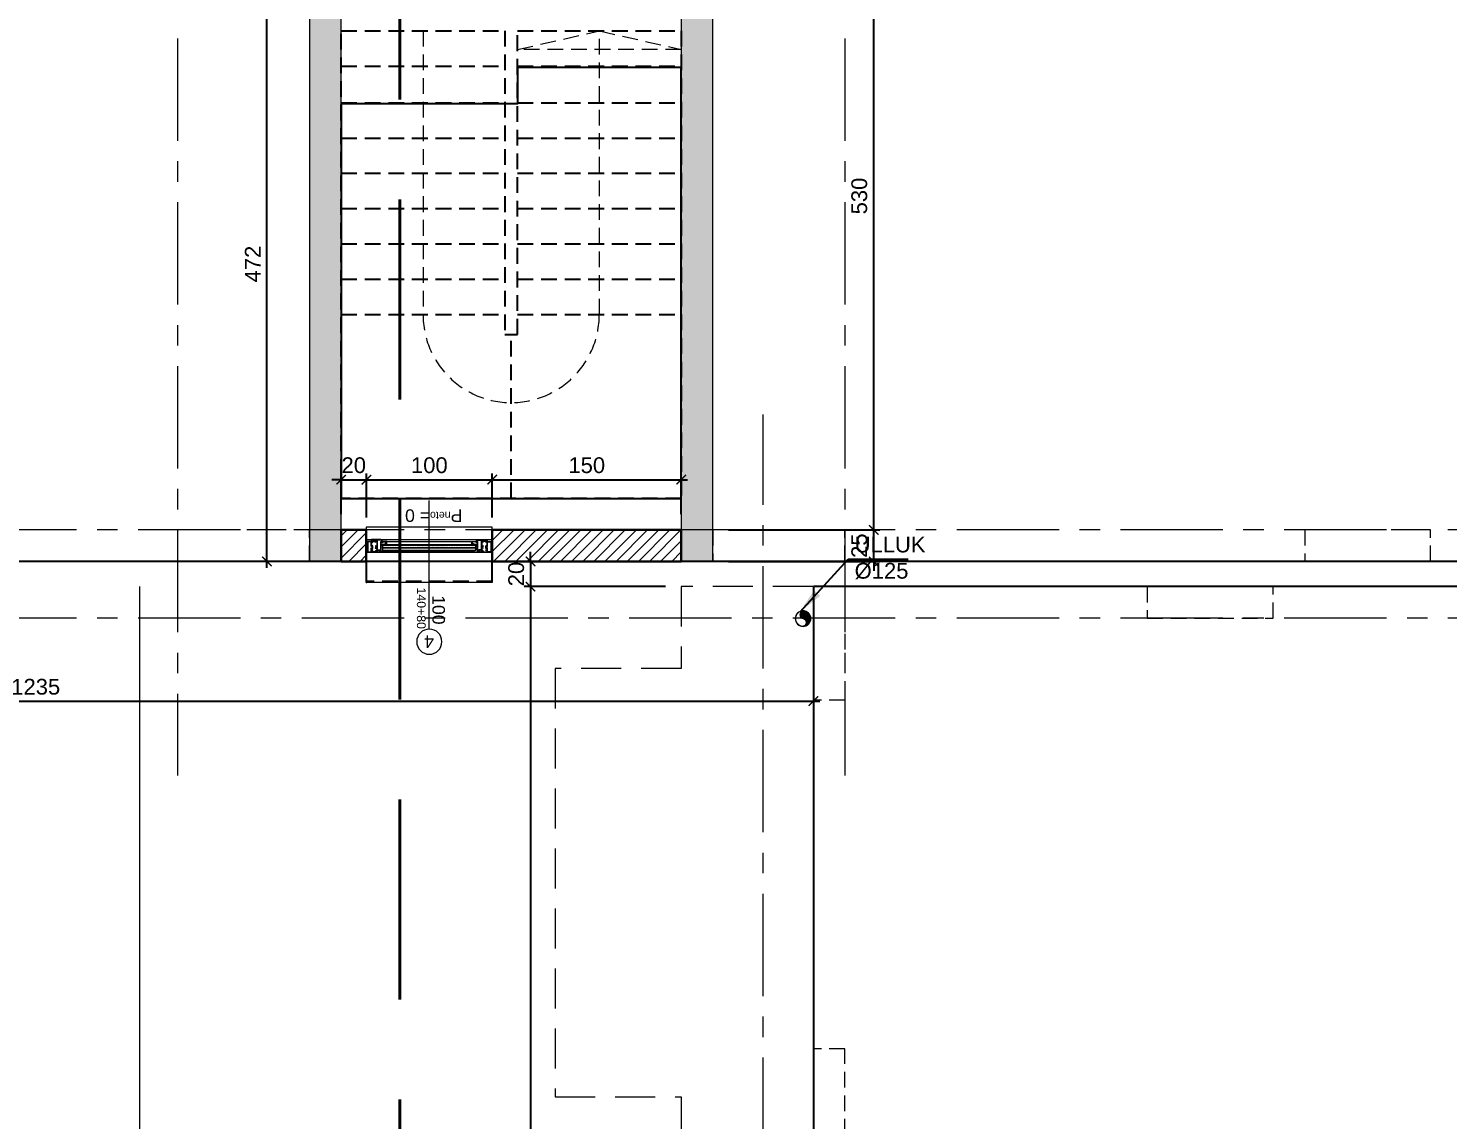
# Model space of a CAD drawing. Header units: centimetres. Extents: x 118247 to 130063, y -55119 to -48278.
# Drawn here: x 119756 to 120883, y -52480 to -51614 of the extents above; entities that cross this region are included whole.
import ezdxf

# ---------------------------------------------------------------- set-up
doc = ezdxf.new("R2010")
doc.units = ezdxf.units.CM
doc.header["$LTSCALE"] = 50
doc.header["$MEASUREMENT"] = 0
for name, pattern in [('23486-A01$0${ Chain Double-Dash }', [0]), ('AXES', [2, 1.25, -0.25, 0.25, -0.25]), ('CACHE', [0.375, 0.25, -0.125]), ('CACHE2', [4.7625, 3.175, -1.5875]), ('CONTINU', [0]), ('DASHED2', [9.525, 6.35, -3.175])]:
    doc.linetypes.add(name, pattern=pattern)
doc.layers.get('0').update_dxf_attribs({"color": 8})
for name, color, linetype, lineweight in [('ACITOP', 214, 'Continuous', 18), ('ARCHITECTE', 252, 'Continuous', 13), ('BETON HACHURE', 253, 'Continuous', 13), ('EXISTANT BORD', 251, 'Continuous', 60), ('MACONNERIE COUPE', 7, 'Continuous', 30), ('MACONNERIE HACHURE', 253, 'Continuous', 13), ('WINDOWS', 21, 'Continuous', 5)]:
    doc.layers.add(name, color=color, linetype=linetype, lineweight=lineweight)
for name, color, linetype in [('AXES', 10, 'AXES'), ('BETON COUPE', 3, 'CONTINU'), ('BETON VU', 2, 'Continuous'), ('BORD', 5, 'Continuous'), ('COTE 50ème', 1, 'Continuous'), ('TEXTE', 7, 'Continuous')]:
    doc.layers.add(name, color=color, linetype=linetype)
doc.layers.add('HORS GEL', color=7, linetype='CACHE', lineweight=15, true_color=0x00661a)
doc.layers.add('HORS GEL COTE', color=7, linetype='Continuous', lineweight=13, true_color=0x00661a)
doc.styles.add('GENERATED_STYLE_1', font='arial.ttf')
doc.styles.add('RS_TEXT_1.50', font='arial.ttf', dxfattribs={"height": 12.5})
doc.styles.add('RS_TXT_50', font='arial.ttf', dxfattribs={"height": 12.5})
doc.dimstyles.new('ISO-25', dxfattribs={"dimtxt": 2.5, "dimasz": 2.5, "dimexe": 1.25, "dimexo": 0.625, "dimtad": 1, "dimtxsty": 'Standard', "dimcen": 2.5, "dimadec": 0, "dimazin": 0, "dimtfac": 1, "dimtmove": 0, "dimatfit": 3, "dimfxl": 1, "dimarcsym": 0})
doc.dimstyles.new('RS_50CM_LINEAIRE', dxfattribs={"dimscale": 5, "dimtxt": 12.5, "dimasz": 1.5, "dimexe": 1, "dimexo": 2.5, "dimgap": 1, "dimtad": 1, "dimdec": 1, "dimrnd": 0.5, "dimdsep": 46, "dimtxsty": 'RS_TXT_50', "dimblk1": 'ARCHTICK', "dimblk2": 'ARCHTICK', "dimsah": 1, "dimcen": 2.5, "dimdle": 1, "dimclrt": 4, "dimadec": 0, "dimazin": 2, "dimtfac": 1, "dimtdec": 1, "dimtix": 1, "dimtmove": 2, "dimatfit": 3, "dimfxl": 1, "dimtolj": 1, "dimtzin": 0, "dimarcsym": 0})

# ---------------------------------------------------------------- blocks, each defined once
blk = doc.blocks.new('A$C2225a440')
at = {"layer": 'ACITOP', "ltscale": 0.5, "true_color": 0x2776bb, "transparency": 33554559}
h = blk.add_hatch(color=152, dxfattribs=at)
h.dxf.hatch_style = 1
h.paths.add_polyline_path([(0, 6.1, 0.414214), (-6.1, 0, 0.414214), (0, -6.1, -0.823148), (0, 0, 0.810651)])
at = {"layer": 'ACITOP', "ltscale": 0.5}
blk.add_lwpolyline([(0, 6.1, -0.810651), (0, 0, 0.823148), (0, -6.1)], format="xyb", dxfattribs=at)
for radius in [6.25, 6.05]:
    blk.add_circle((0, 0), radius, dxfattribs=at)
blk = doc.blocks.new('DRITARE POS 4')
at = {"layer": 'WINDOWS', "transparency": 33554559}
h = blk.add_hatch(dxfattribs=at)
h.set_pattern_fill('ANSI31', color=256, angle=720)
h.set_pattern_definition([(45, (-43732.46996, 46718.71279), (-0.08838834765, 0.08838834765), [])])
h.paths.add_polyline_path([(-37, 11.7, -0.414214), (-37.1, 11.8), (-37.1, 12.3, 0.414214), (-37.2, 12.4), (-38, 12.4, 1.835735), (-37.8, 12.2), (-37.4, 12.2), (-37.4, 11.7), (-37.4, 11.5), (-33.7, 11.5, 0.414214), (-33.7, 11.6), (-33.7, 14.1, 0.414214), (-33.7, 14.1), (-33.9, 14.1, 0.250765), (-34, 14.1), (-34.1, 13.9, 0.599022), (-34.1, 13.8), (-33.9, 13.8), (-33.9, 13.5), (-34.8, 13.5), (-34.8, 13.8), (-34.7, 13.8, 0.649779), (-34.6, 13.9), (-34.8, 14.1, 0.212283), (-34.8, 14.1), (-35, 14.1, 0.414214), (-35.1, 14.1), (-35.1, 14), (-37.8, 14), (-37.8, 14.2, 0.603122), (-38, 14.2), (-38.3, 14, 0.737396), (-38.3, 13.8), (-35.1, 13.8), (-35.1, 13.3, 0.414214), (-35, 13.2), (-33.9, 13.2), (-33.9, 11.8, -0.414214), (-34, 11.7)])
at = {"layer": 'WINDOWS'}
h = blk.add_hatch(dxfattribs=at)
h.set_pattern_fill('ANSI31', color=140, scale=2.5, angle=720)
h.set_pattern_definition([(45, (-43847.46996, 46718.9128), (-0.2209708691, 0.2209708691), [])])
h.paths.add_polyline_path([(-37, 18.7), (37.4, 18.7), (37.4, 18.3), (-37, 18.3)])
h.paths.add_polyline_path([(-37, 16.7), (37.4, 16.7), (37.4, 16.3), (-37, 16.3)])
h.paths.add_polyline_path([(-37, 14.7), (37.4, 14.7), (37.4, 14.3), (-37, 14.3)])
at = {"layer": 'WINDOWS', "transparency": 33554559}
h = blk.add_hatch(dxfattribs=at)
h.set_pattern_fill('ANSI31', color=256, angle=720)
h.set_pattern_definition([(45, (-43792.46996, 46718.71279), (-0.08838834765, 0.08838834765), [])])
h.paths.add_polyline_path([(37.4, 11.7), (37.4, 11.7), (37.4, 12.1, -0.414214), (37.4, 12.2), (37.8, 12.2, -0.247394), (37.8, 12.1, 1.657435), (38, 12.4), (37.2, 12.4, 0.414214), (37.1, 12.3), (37.1, 11.8, -0.414214), (37, 11.7), (34, 11.7, -0.414214), (33.9, 11.8), (33.9, 13.2, -0.414214), (34, 13.2), (35, 13.2, 0.414214), (35.1, 13.3), (35.1, 13.8, -0.414214), (35.1, 13.8), (38.3, 13.8, 0.737396), (38.3, 14), (38, 14.2, 0.603122), (37.8, 14.2), (37.8, 14.1, -0.414214), (37.8, 14), (35.1, 14), (35.1, 14.1, 0.414214), (35, 14.1), (34.8, 14.1, 0.250765), (34.8, 14.1), (34.6, 13.9, 0.599022), (34.7, 13.8), (34.7, 13.8, -0.414214), (34.8, 13.8), (34.8, 13.5, -0.414214), (34.7, 13.5), (34, 13.5, -0.414214), (33.9, 13.5), (33.9, 13.8, -0.414214), (34, 13.8), (34.1, 13.8, 0.599022), (34.1, 13.9), (34, 14.1, 0.250765), (33.9, 14.1), (33.7, 14.1, 0.414214), (33.7, 14.1), (33.7, 11.6, 0.414214), (33.7, 11.5), (37.4, 11.5), (37.4, 11.5)])
at = {"layer": 'WINDOWS', "color": 165}
blk.add_line((0, 81), (0, -21.1), dxfattribs=at)
at = {"layer": 'WINDOWS', "color": 165, "linetype": 'CACHE'}
blk.add_line((-50, 42.9), (50, 42.9), dxfattribs=at)
at = {"layer": 'WINDOWS'}
for p, q in [((-45, 11.5), (-42.7, 11.5)), ((-41.3, 19.9), (-39.9, 19.9)), ((33.7, 19.9), (-33.3, 19.9)), ((33.7, 19), (-33.3, 19)), ((-33.3, 14.1), (33.7, 14.1)), ((33.7, 11.5), (-33.3, 11.5)), ((41.2, 19.9), (39.9, 19.9)), ((45, 11.5), (42.8, 11.5)), ((38.5, 10), (-38.2, 10))]:
    blk.add_line(p, q, dxfattribs=at)
at = {"layer": 'WINDOWS', "color": 165}
blk.add_lwpolyline([(10, 91, 1), (-10, 91, 1)], format="xyb", close=True, dxfattribs=at)
for points in [[(50, 19.9), (-50, 19.9), (-50, 43.9), (50, 43.9)], [(-50, 19.9), (-50, 43.9), (-49.6, 43.9), (-49.6, 20.3)], [(50, 19.9), (50, 43.9), (49.6, 43.9), (49.6, 20.3)], [(-49.6, 20.3), (49.6, 20.3), (50, 19.9), (-50, 19.9)], [(50, 10), (-50, 10), (-50, 0), (50, 0)]]:
    blk.add_lwpolyline(points, close=True, dxfattribs=at)
at = {"layer": 'WINDOWS'}
for points in [[(-45, 17.1), (-44.9, 17, -0.198912), (-44.9, 17), (-44.9, 15, -0.198912), (-44.9, 14.9), (-45.1, 14.8, -0.198912), (-45.1, 14.8), (-45.2, 14.8, -0.414214), (-45.3, 14.8), (-45.3, 15, 0.340481), (-45.4, 15.1), (-45.8, 15.1, 0.414214), (-45.9, 15), (-45.9, 11.9, 0.414214), (-45.8, 11.8), (-45.4, 11.8, 0.414214), (-45.3, 11.9), (-45.3, 12.1, -0.414214), (-45.2, 12.2), (-45.1, 12.2, -0.198912), (-45.1, 12.1), (-44.9, 12, -0.198912), (-44.9, 11.9), (-44.9, 11.6, -0.414214), (-45, 11.5), (-49.9, 11.5, -0.414214), (-50, 11.6), (-50, 12.1, -0.322823), (-50, 12.2), (-49.8, 12.2, -0.511918), (-49.7, 12.2), (-49.7, 11.9, 0.414214), (-49.6, 11.8), (-49.2, 11.8, 0.414214), (-49.1, 11.9), (-49.1, 16.6, 0.414214), (-49.2, 16.7), (-49.6, 16.7, 0.414214), (-49.7, 16.6), (-49.7, 16.4, -0.511918), (-49.8, 16.4), (-50, 16.4, -0.322823), (-50, 16.5), (-50, 17.1, -0.322823), (-50, 17.2), (-49.8, 17.2, -0.511918), (-49.7, 17.2), (-49.7, 17, 0.414214), (-49.6, 16.9), (-49.2, 16.9, 0.414214), (-49.1, 17), (-49.1, 19.5, 0.414214), (-49.2, 19.6), (-49.6, 19.6, 0.414214), (-49.7, 19.5), (-49.7, 19.2, -0.511918), (-49.8, 19.2), (-50, 19.2, -0.322823), (-50, 19.3), (-50, 19.8, -0.414214), (-49.9, 19.9), (-41.2, 19.9, -0.414214), (-41.2, 19.8), (-41.2, 19.1, -0.414214), (-41.2, 19), (-41.5, 19, -0.250765), (-41.5, 19), (-41.6, 19.2, -0.599022), (-41.6, 19.3), (-41.5, 19.3, 0.414214), (-41.4, 19.3), (-41.4, 19.6, 0.414214), (-41.5, 19.7), (-42.3, 19.7, 0.414214), (-42.3, 19.6), (-42.3, 19.3, 0.414214), (-42.3, 19.3), (-42.2, 19.3, -0.599022), (-42.2, 19.2), (-42.3, 19, -0.250765), (-42.3, 19), (-42.8, 19, -1), (-42.8, 19.2), (-42.6, 19.2, 0.414214), (-42.6, 19.3), (-42.6, 19.6, 0.414214), (-42.6, 19.6), (-45.8, 19.6, 0.414214), (-45.9, 19.6), (-45.9, 18.8, 0.414214), (-45.8, 18.7), (-45.1, 18.7, -0.414214), (-44.9, 18.6), (-44.9, 18.3, -0.198912), (-44.9, 18.3), (-45, 18.2, -0.198912), (-45, 18.2), (-45.1, 18.2, -0.414214), (-45.2, 18.2), (-45.2, 18.4, 0.414214), (-45.3, 18.5), (-45.8, 18.5, 0.414214), (-45.9, 18.4), (-45.9, 16.9, 0.414214), (-45.8, 16.8), (-45.3, 16.8, 0.414214), (-45.2, 16.9), (-45.2, 17, -0.414214), (-45.1, 17.1), (-45, 17.1, -0.198912)], [(-46, 10, -0.414214), (-46, 10.1), (-46, 10.8, -0.414214), (-46, 10.9), (-45.8, 10.9, -0.250765), (-45.7, 10.9), (-45.6, 10.7, -0.599022), (-45.7, 10.6), (-45.7, 10.6, 0.414214), (-45.8, 10.6), (-45.8, 10.3, 0.414214), (-45.7, 10.2), (-45, 10.2, 0.414214), (-44.9, 10.3), (-44.9, 10.6, 0.414214), (-45, 10.6), (-45.1, 10.6, -0.599022), (-45.1, 10.7), (-45, 10.9, -0.250765), (-44.9, 10.9), (-44.7, 10.9, -0.414214), (-44.7, 10.8), (-44.7, 10.3, 0.414214), (-44.6, 10.3), (-41.7, 10.3, 0.414214), (-41.6, 10.4), (-41.6, 11.1, 0.414214), (-41.7, 11.2), (-42.7, 11.2, -0.414214), (-42.8, 11.3), (-42.8, 11.9, -0.414214), (-42.7, 12), (-42.6, 12, -0.414214), (-42.5, 11.9), (-42.5, 11.6, 0.414214), (-42.4, 11.5), (-42, 11.5, 0.414214), (-41.9, 11.6), (-41.9, 11.9, -0.414214), (-41.9, 12), (-41.6, 12, 0.414214), (-41.6, 12), (-41.6, 14.7, 0.414214), (-41.6, 14.8), (-41.9, 14.8, -0.414214), (-41.9, 14.8), (-41.9, 15.2, 0.414214), (-42, 15.2), (-42.4, 15.2, 0.414214), (-42.5, 15.2), (-42.5, 14.8, -0.414214), (-42.6, 14.8), (-42.7, 14.8, -0.414214), (-42.8, 14.9), (-42.8, 15.4, -0.414214), (-42.7, 15.5), (-41.7, 15.5, 0.414214), (-41.6, 15.6), (-41.6, 16.4, 0.414214), (-41.7, 16.5), (-42.8, 16.5, -0.809546), (-42.8, 16.7), (-42.4, 16.9, -0.543142), (-42.3, 16.8, 0.414214), (-42.3, 16.7), (-41.7, 16.7, 0.414214), (-41.6, 16.8), (-41.6, 18.1, 0.414214), (-41.6, 18.1), (-42, 18.1, -0.414214), (-42, 18.2), (-42, 18.3, -0.414214), (-42, 18.4), (-39.8, 18.4, 0.414214), (-39.7, 18.5), (-39.7, 19.6, 0.414214), (-39.7, 19.6), (-39.9, 19.6, -0.414214), (-40, 19.7), (-40, 19.8, -0.414214), (-39.9, 19.9), (-33.7, 19.9, -0.414214), (-33.7, 19.8), (-33.7, 19.1, -0.414214), (-33.7, 19), (-33.9, 19, -0.250765), (-34, 19), (-34.1, 19.2, -0.599022), (-34.1, 19.3), (-34, 19.3, 0.414214), (-33.9, 19.3), (-33.9, 19.6, 0.414214), (-34, 19.7), (-34.8, 19.7, 0.414214), (-34.8, 19.6), (-34.8, 19.3, 0.414214), (-34.8, 19.3), (-34.7, 19.3, -0.599022), (-34.6, 19.2), (-34.8, 19, -0.250765), (-34.8, 19), (-35.4, 19, -0.414214), (-35.4, 19.1), (-35.4, 19.2, -0.414214), (-35.4, 19.2), (-35.1, 19.2, 0.414214), (-35.1, 19.3), (-35.1, 19.6, 0.414214), (-35.1, 19.6), (-38.3, 19.6, 0.414214), (-38.4, 19.6), (-38.4, 15.5, 0.414214), (-38.3, 15.4), (-37.5, 15.4, -0.414214), (-37.4, 15.4), (-37.4, 15, -0.198912), (-37.4, 14.9), (-37.6, 14.8, -0.198912), (-37.6, 14.8), (-37.7, 14.8, -0.414214), (-37.8, 14.8), (-37.8, 15, 0.414214), (-37.8, 15.1), (-38.3, 15.1, 0.414214), (-38.4, 15), (-38.4, 11.9, 0.414214), (-38.3, 11.8), (-37.8, 11.8, 0.414214), (-37.8, 11.9), (-37.8, 12.1, -0.414214), (-37.7, 12.2), (-37.6, 12.2, -0.198912), (-37.6, 12.1), (-37.4, 12, -0.198912), (-37.4, 11.9), (-37.4, 11.2, -0.414214), (-38.6, 10)], [(-37.8, 11.5, -0.414214), (-37.7, 11.4), (-37.7, 11.2), (-37.7, 11.2, -0.414214), (-38.6, 10.3), (-41.2, 10.3, -0.414214), (-41.3, 10.3), (-41.3, 18.1, -0.414214), (-41.2, 18.1), (-39.5, 18.1, 0.414214), (-39.4, 18.2), (-39.4, 19.5, -0.414214), (-39.3, 19.6), (-38.7, 19.6, -0.414214), (-38.6, 19.5), (-38.6, 11.6, 0.414214), (-38.5, 11.5)], [(-37.4, 11.7), (-37.4, 12.1, 0.414214), (-37.4, 12.2), (-37.8, 12.2, 0.247394), (-37.8, 12.1, -1.657435), (-38, 12.4), (-37.2, 12.4, -0.414214), (-37.1, 12.3), (-37.1, 11.8, 0.414214), (-37, 11.7), (-34, 11.7, 0.414214), (-33.9, 11.8), (-33.9, 13.2, 0.414214), (-34, 13.2), (-35, 13.2, -0.414214), (-35.1, 13.3), (-35.1, 13.8, 0.414214), (-35.1, 13.8), (-38.3, 13.8, -0.737396), (-38.3, 14), (-38, 14.2, -0.603122), (-37.8, 14.2), (-37.8, 14.1, 0.414214), (-37.8, 14), (-35.1, 14), (-35.1, 14.1, -0.414214), (-35, 14.1), (-34.8, 14.1, -0.250765), (-34.8, 14.1), (-34.6, 13.9, -0.599022), (-34.7, 13.8), (-34.7, 13.8, 0.414214), (-34.8, 13.8), (-34.8, 13.5, 0.414214), (-34.7, 13.5), (-34, 13.5, 0.414214), (-33.9, 13.5), (-33.9, 13.8, 0.414214), (-34, 13.8), (-34.1, 13.8, -0.599022), (-34.1, 13.9), (-34, 14.1, -0.250765), (-33.9, 14.1), (-33.7, 14.1, -0.414214), (-33.7, 14.1), (-33.7, 11.6, -0.414214), (-33.7, 11.5), (-37.4, 11.5), (-37.4, 11.5), (-37.4, 11.7)], [(46, 10, 0.414214), (46, 10.1), (46, 10.8, 0.414214), (46, 10.9), (45.8, 10.9, 0.250765), (45.7, 10.9), (45.6, 10.7, 0.599022), (45.7, 10.6), (45.7, 10.6, -0.414214), (45.8, 10.6), (45.8, 10.3, -0.414214), (45.7, 10.2), (45, 10.2, -0.414214), (44.9, 10.3), (44.9, 10.6, -0.414214), (45, 10.6), (45.1, 10.6, 0.599022), (45.1, 10.7), (45, 10.9, 0.250765), (44.9, 10.9), (44.7, 10.9, 0.414214), (44.7, 10.8), (44.7, 10.3, -0.414214), (44.6, 10.3), (41.7, 10.3, -0.414214), (41.6, 10.4), (41.6, 11.1, -0.414214), (41.7, 11.2), (42.7, 11.2, 0.414214), (42.8, 11.3), (42.8, 11.9, 0.414214), (42.7, 12), (42.6, 12, 0.414214), (42.5, 11.9), (42.5, 11.6, -0.414214), (42.4, 11.5), (42, 11.5, -0.414214), (41.9, 11.6), (41.9, 11.9, 0.414214), (41.9, 12), (41.6, 12, -0.414214), (41.6, 12), (41.6, 14.7, -0.414214), (41.6, 14.8), (41.9, 14.8, 0.414214), (41.9, 14.8), (41.9, 15.2, -0.414214), (42, 15.2), (42.4, 15.2, -0.414214), (42.5, 15.2), (42.5, 14.8, 0.414214), (42.6, 14.8), (42.7, 14.8, 0.414214), (42.8, 14.9), (42.8, 15.4, 0.414214), (42.7, 15.5), (41.7, 15.5, -0.414214), (41.6, 15.6), (41.6, 16.4, -0.414214), (41.7, 16.5), (42.8, 16.5, 0.809546), (42.8, 16.7), (42.4, 16.9, 0.543142), (42.3, 16.8, -0.414214), (42.3, 16.7), (41.7, 16.7, -0.414214), (41.6, 16.8), (41.6, 18.1, -0.414214), (41.6, 18.1), (42, 18.1, 0.414214), (42, 18.2), (42, 18.3, 0.414214), (42, 18.4), (39.8, 18.4, -0.414214), (39.7, 18.5), (39.7, 19.6, -0.414214), (39.7, 19.6), (39.9, 19.6, 0.414214), (40, 19.7), (40, 19.8, 0.414214), (39.9, 19.9), (33.7, 19.9, 0.414214), (33.7, 19.8), (33.7, 19.1, 0.414214), (33.7, 19), (33.9, 19, 0.250765), (34, 19), (34.1, 19.2, 0.599022), (34.1, 19.3), (34, 19.3, -0.414214), (33.9, 19.3), (33.9, 19.6, -0.414214), (34, 19.7), (34.8, 19.7, -0.414214), (34.8, 19.6), (34.8, 19.3, -0.414214), (34.8, 19.3), (34.7, 19.3, 0.599022), (34.6, 19.2), (34.8, 19, 0.250765), (34.8, 19), (35.4, 19, 0.414214), (35.4, 19.1), (35.4, 19.2, 0.414214), (35.4, 19.2), (35.1, 19.2, -0.414214), (35.1, 19.3), (35.1, 19.6, -0.414214), (35.1, 19.6), (38.3, 19.6, -0.414214), (38.4, 19.6), (38.4, 14.7, -0.414214), (38.3, 14.7), (37.5, 14.7, 0.414214), (37.4, 14.6), (37.4, 14.2, 0.198912), (37.4, 14.2), (37.6, 14, 0.198912), (37.6, 14), (37.7, 14, 0.414214), (37.8, 14.1), (37.8, 14.3, -0.414214), (37.8, 14.4), (38.3, 14.4, -0.414214), (38.4, 14.3), (38.4, 11.9, -0.414214), (38.3, 11.8), (37.8, 11.8, -0.414214), (37.8, 11.9), (37.8, 12.1, 0.414214), (37.7, 12.2), (37.6, 12.2, 0.198912), (37.6, 12.1), (37.4, 12, 0.198912), (37.4, 11.9), (37.4, 11.2, 0.414214), (38.6, 10)], [(37.4, 11.7), (37.4, 12.1, -0.414214), (37.4, 12.2), (37.8, 12.2, -0.247394), (37.8, 12.1, 1.657435), (38, 12.4), (37.2, 12.4, 0.414214), (37.1, 12.3), (37.1, 11.8, -0.414214), (37, 11.7), (34, 11.7, -0.414214), (33.9, 11.8), (33.9, 13.2, -0.414214), (34, 13.2), (35, 13.2, 0.414214), (35.1, 13.3), (35.1, 13.8, -0.414214), (35.1, 13.8), (38.3, 13.8, 0.737396), (38.3, 14), (38, 14.2, 0.603122), (37.8, 14.2), (37.8, 14.1, -0.414214), (37.8, 14), (35.1, 14), (35.1, 14.1, 0.414214), (35, 14.1), (34.8, 14.1, 0.250765), (34.8, 14.1), (34.6, 13.9, 0.599022), (34.7, 13.8), (34.7, 13.8, -0.414214), (34.8, 13.8), (34.8, 13.5, -0.414214), (34.7, 13.5), (34, 13.5, -0.414214), (33.9, 13.5), (33.9, 13.8, -0.414214), (34, 13.8), (34.1, 13.8, 0.599022), (34.1, 13.9), (34, 14.1, 0.250765), (33.9, 14.1), (33.7, 14.1, 0.414214), (33.7, 14.1), (33.7, 11.6, 0.414214), (33.7, 11.5), (37.4, 11.5), (37.4, 11.5), (37.4, 11.7)], [(37.8, 11.5, 0.414214), (37.7, 11.4), (37.7, 11.2), (37.7, 11.2, 0.414214), (38.6, 10.3), (41.2, 10.3, 0.414214), (41.3, 10.3), (41.3, 18.1, 0.414214), (41.2, 18.1), (39.5, 18.1, -0.414214), (39.4, 18.2), (39.4, 19.5, 0.414214), (39.3, 19.6), (38.7, 19.6, 0.414214), (38.6, 19.5), (38.6, 11.6, -0.414214), (38.5, 11.5)], [(45, 17.1), (44.9, 17, 0.198912), (44.9, 17), (44.9, 15, 0.198912), (44.9, 14.9), (45.1, 14.8, 0.198912), (45.1, 14.8), (45.2, 14.8, 0.414214), (45.3, 14.8), (45.3, 15, -0.340481), (45.4, 15.1), (45.8, 15.1, -0.414214), (45.9, 15), (45.9, 11.9, -0.414214), (45.8, 11.8), (45.4, 11.8, -0.414214), (45.3, 11.9), (45.3, 12.1, 0.414214), (45.2, 12.2), (45.1, 12.2, 0.198912), (45.1, 12.1), (44.9, 12, 0.198912), (44.9, 11.9), (44.9, 11.6, 0.414214), (45, 11.5), (49.9, 11.5, 0.414214), (50, 11.6), (50, 12.1, 0.322823), (50, 12.2), (49.8, 12.2, 0.511918), (49.7, 12.2), (49.7, 11.9, -0.414214), (49.6, 11.8), (49.2, 11.8, -0.414214), (49.1, 11.9), (49.1, 16.6, -0.414214), (49.2, 16.7), (49.6, 16.7, -0.414214), (49.7, 16.6), (49.7, 16.4, 0.511918), (49.8, 16.4), (50, 16.4, 0.322823), (50, 16.5), (50, 17.1, 0.322823), (50, 17.2), (49.8, 17.2, 0.511918), (49.7, 17.2), (49.7, 17, -0.414214), (49.6, 16.9), (49.2, 16.9, -0.414214), (49.1, 17), (49.1, 19.5, -0.414214), (49.2, 19.6), (49.6, 19.6, -0.414214), (49.7, 19.5), (49.7, 19.2, 0.511918), (49.8, 19.2), (50, 19.2, 0.322823), (50, 19.3), (50, 19.8, 0.414214), (49.9, 19.9), (41.2, 19.9, 0.414214), (41.2, 19.8), (41.2, 19.1, 0.414214), (41.2, 19), (41.5, 19, 0.250765), (41.5, 19), (41.6, 19.2, 0.599022), (41.6, 19.3), (41.5, 19.3, -0.414214), (41.4, 19.3), (41.4, 19.6, -0.414214), (41.5, 19.7), (42.3, 19.7, -0.414214), (42.3, 19.6), (42.3, 19.3, -0.414214), (42.3, 19.3), (42.2, 19.3, 0.599022), (42.2, 19.2), (42.3, 19, 0.250765), (42.3, 19), (42.8, 19, 1), (42.8, 19.2), (42.6, 19.2, -0.414214), (42.6, 19.3), (42.6, 19.6, -0.414214), (42.6, 19.6), (45.8, 19.6, -0.414214), (45.9, 19.6), (45.9, 18.8, -0.414214), (45.8, 18.7), (45.1, 18.7, 0.414214), (44.9, 18.6), (44.9, 18.3, 0.198912), (44.9, 18.3), (45, 18.2, 0.198912), (45, 18.2), (45.1, 18.2, 0.414214), (45.2, 18.2), (45.2, 18.4, -0.414214), (45.3, 18.5), (45.8, 18.5, -0.414214), (45.9, 18.4), (45.9, 16.9, -0.414214), (45.8, 16.8), (45.3, 16.8, -0.414214), (45.2, 16.9), (45.2, 17, 0.414214), (45.1, 17.1), (45, 17.1, 0.198912)]]:
    blk.add_lwpolyline(points, format="xyb", close=True, dxfattribs=at)
for points in [[(-50, 19.9), (50, 19.9), (50, 10), (-50, 10)], [(-48.7, 11.8), (-48.8, 11.8), (-48.8, 19.6), (-48.7, 19.6), (-46.2, 19.6), (-46.1, 19.6), (-46.1, 16.6), (-46, 16.5), (-45.3, 16.5), (-45.2, 16.4), (-45.2, 15.5), (-45.3, 15.4), (-46, 15.4), (-46.1, 15.3), (-46.1, 11.8), (-46.2, 11.8)], [(48.7, 11.8), (48.8, 11.8), (48.8, 19.6), (48.7, 19.6), (46.2, 19.6), (46.1, 19.6), (46.1, 16.6), (46, 16.5), (45.3, 16.5), (45.2, 16.4), (45.2, 15.5), (45.3, 15.4), (46, 15.4), (46.1, 15.3), (46.1, 11.8), (46.2, 11.8)]]:
    blk.add_lwpolyline(points, close=True, dxfattribs=at)
at = {"layer": 'WINDOWS', "color": 140}
for points in [[(-37.4, 16.7), (-37.4, 18.3), (-37, 18.3), (-37, 16.7)], [(-37.4, 14.7), (-37.4, 16.3), (-37, 16.3), (-37, 14.7)], [(-37, 18.7), (37.4, 18.7), (37.4, 18.3), (-37, 18.3)], [(-37, 16.7), (37.4, 16.7), (37.4, 16.3), (-37, 16.3)], [(-37, 14.7), (37.4, 14.7), (37.4, 14.3), (-37, 14.3)], [(37.4, 16.7), (37.4, 18.3), (37, 18.3), (37, 16.7)], [(37.4, 14.7), (37.4, 16.3), (37, 16.3), (37, 14.7)]]:
    blk.add_lwpolyline(points, close=True, dxfattribs=at)
at = {"layer": 'WINDOWS', "color": 165, "char_height": 10, "attachment_point": 7, "style": 'GENERATED_STYLE_1'}
for s, insert in [('\\A1;\\pt0;4', (-3.8, 86)), ('\\A1;\\pt0;P{\\H0.6x;neto}= 0', (-26.2, -14.2))]:
    blk.add_mtext(s, dxfattribs=dict(at, insert=insert))
at = {"layer": 'WINDOWS', "color": 165, "attachment_point": 7, "rotation": 90, "style": 'GENERATED_STYLE_1'}
for s, insert, char_height in [('\\A1;140+80{\\H0.66x;\\S^  ;}', (11.9, 48), 7), ('\\A1;\\pt0;100', (-2.3, 54.1), 10)]:
    blk.add_mtext(s, dxfattribs=dict(at, insert=insert, char_height=char_height))
blk = doc.blocks.new('_ArchTick')
at = {"color": 0, "linetype": 'ByBlock', "const_width": 0.15}
blk.add_lwpolyline([(-0.5, -0.5), (0.5, 0.5)], dxfattribs=at)
blk = doc.blocks.new('*D969')
at = {"layer": 'COTE 50ème', "color": 0, "lineweight": -2, "ltscale": 0.5, "transparency": 16777216}
for p, q in [((120154.7, -52037.4), (120154.7, -52029.9)), ((120261.9, -52037.4), (120149.7, -52037.4)), ((120154.7, -52037.4), (120154.7, -52057.4)), ((120261.9, -52057.4), (120149.7, -52057.4)), ((120154.7, -52057.4), (120154.7, -52064.9))]:
    blk.add_line(p, q, dxfattribs=at)
at = {"layer": 'Defpoints', "color": 0, "ltscale": 0.5, "transparency": 16777216}
for p in [(120274.4, -52037.4), (120154.7, -52057.4), (120274.4, -52057.4)]:
    blk.add_point(p, dxfattribs=at)
at = {"layer": 'COTE 50ème', "color": 0, "lineweight": -2, "ltscale": 0.5, "transparency": 16777216, "xscale": 7.5, "yscale": 7.5, "zscale": 7.5}
for p, rotation in [((120154.7, -52037.4), 270), ((120154.7, -52057.4), 90)]:
    blk.add_blockref('_ArchTick', p, dxfattribs=dict(at, rotation=rotation))
at = {"layer": 'COTE 50ème', "color": 4, "ltscale": 0.5, "transparency": 16777216, "insert": (120143.4, -52047.4), "char_height": 12.5, "attachment_point": 5, "rotation": 90, "style": 'RS_TXT_50'}
blk.add_mtext('\\A1;20', dxfattribs=at)
blk = doc.blocks.new('*D970')
at = {"layer": 'COTE 50ème', "color": 0, "lineweight": -2, "ltscale": 0.5, "transparency": 16777216}
for p, q in [((120261.9, -52057.4), (120149.7, -52057.4)), ((120154.7, -52052.4), (120154.7, -53139.4)), ((120366.9, -53134.4), (120149.7, -53134.4))]:
    blk.add_line(p, q, dxfattribs=at)
at = {"layer": 'Defpoints', "color": 0, "ltscale": 0.5, "transparency": 16777216}
for p in [(120274.4, -52057.4), (120154.7, -53134.4), (120379.4, -53134.4)]:
    blk.add_point(p, dxfattribs=at)
at = {"layer": 'COTE 50ème', "color": 0, "lineweight": -2, "ltscale": 0.5, "transparency": 16777216, "xscale": 7.5, "yscale": 7.5, "zscale": 7.5}
for p, rotation in [((120154.7, -52057.4), 90), ((120154.7, -53134.4), 270)]:
    blk.add_blockref('_ArchTick', p, dxfattribs=dict(at, rotation=rotation))
at = {"layer": 'COTE 50ème', "color": 4, "ltscale": 0.5, "transparency": 16777216, "insert": (120143.4, -52595.9), "char_height": 12.5, "attachment_point": 5, "rotation": 90, "style": 'RS_TXT_50'}
blk.add_mtext('\\A1;1077', dxfattribs=at)
blk = doc.blocks.new('*D974')
at = {"layer": 'COTE 50ème', "color": 0, "lineweight": -2, "ltscale": 0.5, "transparency": 16777216}
for p, q in [((119144.4, -52049.9), (119144.4, -52153.2)), ((120379.4, -52114.9), (120379.4, -52153.2)), ((119139.4, -52148.2), (120384.4, -52148.2))]:
    blk.add_line(p, q, dxfattribs=at)
at = {"layer": 'Defpoints', "color": 0, "ltscale": 0.5, "transparency": 16777216}
for p in [(119144.4, -52037.4), (120379.4, -52102.4), (120379.4, -52148.2)]:
    blk.add_point(p, dxfattribs=at)
at = {"layer": 'COTE 50ème', "color": 0, "lineweight": -2, "ltscale": 0.5, "transparency": 16777216, "xscale": 7.5, "yscale": 7.5, "zscale": 7.5, "rotation": 180}
blk.add_blockref('_ArchTick', (119144.4, -52148.2), dxfattribs=at)
at = {"layer": 'COTE 50ème', "color": 0, "lineweight": -2, "ltscale": 0.5, "transparency": 16777216, "xscale": 7.5, "yscale": 7.5, "zscale": 7.5}
blk.add_blockref('_ArchTick', (120379.4, -52148.2), dxfattribs=at)
at = {"layer": 'COTE 50ème', "color": 4, "ltscale": 0.5, "transparency": 16777216, "insert": (119761.9, -52136.9), "char_height": 12.5, "attachment_point": 5, "style": 'RS_TXT_50'}
blk.add_mtext('\\A1;1235', dxfattribs=at)
blk = doc.blocks.new('*D975')
at = {"layer": 'COTE 50ème', "color": 0, "lineweight": -2, "ltscale": 0.5, "transparency": 16777216}
for p, q in [((120004.4, -51999.9), (120004.4, -51967.5)), ((120024.4, -52002.6), (120024.4, -51967.5)), ((120004.4, -51972.5), (119996.9, -51972.5)), ((120004.4, -51972.5), (120024.4, -51972.5)), ((120024.4, -51972.5), (120031.9, -51972.5))]:
    blk.add_line(p, q, dxfattribs=at)
at = {"layer": 'Defpoints', "color": 0, "ltscale": 0.5, "transparency": 16777216}
for p in [(120024.4, -51972.5), (120004.4, -52012.4), (120024.4, -52015.1)]:
    blk.add_point(p, dxfattribs=at)
at = {"layer": 'COTE 50ème', "color": 0, "lineweight": -2, "ltscale": 0.5, "transparency": 16777216, "xscale": 7.5, "yscale": 7.5, "zscale": 7.5}
blk.add_blockref('_ArchTick', (120004.4, -51972.5), dxfattribs=at)
at = {"layer": 'COTE 50ème', "color": 0, "lineweight": -2, "ltscale": 0.5, "transparency": 16777216, "xscale": 7.5, "yscale": 7.5, "zscale": 7.5, "rotation": 180}
blk.add_blockref('_ArchTick', (120024.4, -51972.5), dxfattribs=at)
at = {"layer": 'COTE 50ème', "color": 4, "ltscale": 0.5, "transparency": 16777216, "insert": (120014.4, -51961.1), "char_height": 12.5, "attachment_point": 5, "style": 'RS_TXT_50'}
blk.add_mtext('\\A1;20', dxfattribs=at)
blk = doc.blocks.new('*D976')
at = {"layer": 'COTE 50ème', "color": 0, "lineweight": -2, "ltscale": 0.5, "transparency": 16777216}
for p, q in [((120024.4, -52002.6), (120024.4, -51967.5)), ((120124.4, -52002.6), (120124.4, -51967.5)), ((120019.4, -51972.5), (120129.4, -51972.5))]:
    blk.add_line(p, q, dxfattribs=at)
at = {"layer": 'Defpoints', "color": 0, "ltscale": 0.5, "transparency": 16777216}
for p in [(120124.4, -51972.5), (120024.4, -52015.1), (120124.4, -52015.1)]:
    blk.add_point(p, dxfattribs=at)
at = {"layer": 'COTE 50ème', "color": 0, "lineweight": -2, "ltscale": 0.5, "transparency": 16777216, "xscale": 7.5, "yscale": 7.5, "zscale": 7.5, "rotation": 180}
blk.add_blockref('_ArchTick', (120024.4, -51972.5), dxfattribs=at)
at = {"layer": 'COTE 50ème', "color": 0, "lineweight": -2, "ltscale": 0.5, "transparency": 16777216, "xscale": 7.5, "yscale": 7.5, "zscale": 7.5}
blk.add_blockref('_ArchTick', (120124.4, -51972.5), dxfattribs=at)
at = {"layer": 'COTE 50ème', "color": 4, "ltscale": 0.5, "transparency": 16777216, "insert": (120074.4, -51961.1), "char_height": 12.5, "attachment_point": 5, "style": 'RS_TXT_50'}
blk.add_mtext('\\A1;100', dxfattribs=at)
blk = doc.blocks.new('*D977')
at = {"layer": 'COTE 50ème', "color": 0, "lineweight": -2, "ltscale": 0.5, "transparency": 16777216}
for p, q in [((120124.4, -52002.6), (120124.4, -51967.5)), ((120274.4, -51999.9), (120274.4, -51967.5)), ((120119.4, -51972.5), (120279.4, -51972.5))]:
    blk.add_line(p, q, dxfattribs=at)
at = {"layer": 'Defpoints', "color": 0, "ltscale": 0.5, "transparency": 16777216}
for p in [(120274.4, -51972.5), (120274.4, -52012.4), (120124.4, -52015.1)]:
    blk.add_point(p, dxfattribs=at)
at = {"layer": 'COTE 50ème', "color": 0, "lineweight": -2, "ltscale": 0.5, "transparency": 16777216, "xscale": 7.5, "yscale": 7.5, "zscale": 7.5, "rotation": 180}
blk.add_blockref('_ArchTick', (120124.4, -51972.5), dxfattribs=at)
at = {"layer": 'COTE 50ème', "color": 0, "lineweight": -2, "ltscale": 0.5, "transparency": 16777216, "xscale": 7.5, "yscale": 7.5, "zscale": 7.5}
blk.add_blockref('_ArchTick', (120274.4, -51972.5), dxfattribs=at)
at = {"layer": 'COTE 50ème', "color": 4, "ltscale": 0.5, "transparency": 16777216, "insert": (120199.4, -51961.1), "char_height": 12.5, "attachment_point": 5, "style": 'RS_TXT_50'}
blk.add_mtext('\\A1;150', dxfattribs=at)
blk = doc.blocks.new('*D1008')
at = {"layer": 'COTE 50ème', "color": 0, "lineweight": -2, "ltscale": 0.5, "transparency": 16777216}
for p, q in [((120311.9, -52012.4), (120432.2, -52012.4)), ((120427.2, -52012.4), (120427.2, -52004.9)), ((120427.2, -52037.4), (120427.2, -52012.4)), ((120311.9, -52037.4), (120432.2, -52037.4)), ((120427.2, -52037.4), (120427.2, -52044.9))]:
    blk.add_line(p, q, dxfattribs=at)
at = {"layer": 'Defpoints', "color": 0, "ltscale": 0.5, "transparency": 16777216}
for p in [(120299.4, -52012.4), (120427.2, -52012.4), (120299.4, -52037.4)]:
    blk.add_point(p, dxfattribs=at)
at = {"layer": 'COTE 50ème', "color": 0, "lineweight": -2, "ltscale": 0.5, "transparency": 16777216, "xscale": 7.5, "yscale": 7.5, "zscale": 7.5}
for p, rotation in [((120427.2, -52012.4), 270), ((120427.2, -52037.4), 90)]:
    blk.add_blockref('_ArchTick', p, dxfattribs=dict(at, rotation=rotation))
at = {"layer": 'COTE 50ème', "color": 4, "ltscale": 0.5, "transparency": 16777216, "insert": (120415.8, -52024.9), "char_height": 12.5, "attachment_point": 5, "rotation": 90, "style": 'RS_TXT_50'}
blk.add_mtext('\\A1;25', dxfattribs=at)
blk = doc.blocks.new('*D1009')
at = {"layer": 'COTE 50ème', "color": 0, "lineweight": -2, "ltscale": 0.5, "transparency": 16777216}
for p, q in [((120406.9, -51482.4), (120432.2, -51482.4)), ((120427.2, -52017.4), (120427.2, -51477.4)), ((120311.9, -52012.4), (120432.2, -52012.4))]:
    blk.add_line(p, q, dxfattribs=at)
at = {"layer": 'Defpoints', "color": 0, "ltscale": 0.5, "transparency": 16777216}
for p in [(120394.4, -51482.4), (120427.2, -51482.4), (120299.4, -52012.4)]:
    blk.add_point(p, dxfattribs=at)
at = {"layer": 'COTE 50ème', "color": 0, "lineweight": -2, "ltscale": 0.5, "transparency": 16777216, "xscale": 7.5, "yscale": 7.5, "zscale": 7.5}
for p, rotation in [((120427.2, -51482.4), 90), ((120427.2, -52012.4), 270)]:
    blk.add_blockref('_ArchTick', p, dxfattribs=dict(at, rotation=rotation))
at = {"layer": 'COTE 50ème', "color": 4, "ltscale": 0.5, "transparency": 16777216, "insert": (120415.8, -51747.4), "char_height": 12.5, "attachment_point": 5, "rotation": 90, "style": 'RS_TXT_50'}
blk.add_mtext('\\A1;530', dxfattribs=at)
blk = doc.blocks.new('*D1031')
at = {"layer": 'COTE 50ème', "color": 0, "lineweight": -2, "ltscale": 0.5, "transparency": 16777216}
for p, q in [((119945.4, -52042.4), (119945.4, -51560.4)), ((119957.6, -51565.4), (119940.4, -51565.4)), ((119966.9, -52037.4), (119940.4, -52037.4))]:
    blk.add_line(p, q, dxfattribs=at)
at = {"layer": 'Defpoints', "color": 0, "ltscale": 0.5, "transparency": 16777216}
for p in [(119945.4, -51565.4), (119970.1, -51565.4), (119979.4, -52037.4)]:
    blk.add_point(p, dxfattribs=at)
at = {"layer": 'COTE 50ème', "color": 0, "lineweight": -2, "ltscale": 0.5, "transparency": 16777216, "xscale": 7.5, "yscale": 7.5, "zscale": 7.5}
for p, rotation in [((119945.4, -51565.4), 90), ((119945.4, -52037.4), 270)]:
    blk.add_blockref('_ArchTick', p, dxfattribs=dict(at, rotation=rotation))
at = {"layer": 'COTE 50ème', "color": 4, "ltscale": 0.5, "transparency": 16777216, "insert": (119934.2, -51801.4), "char_height": 12.5, "attachment_point": 5, "rotation": 90, "style": 'RS_TXT_50'}
blk.add_mtext('\\A1;472', dxfattribs=at)

msp = doc.modelspace()

# ---------------------------------------------------------------- hatches: boundary and pattern name
at = {"layer": 'BETON HACHURE', "ltscale": 0.5, "transparency": 33554559}
h = msp.add_hatch(color=256, dxfattribs=at)
h.dxf.hatch_style = 1
h.paths.add_polyline_path([(119909.38, -51297.36), (119874.38, -51297.36), (119874.38, -50822.36), (120404.38, -50822.36), (120404.38, -51297.36), (120369.38, -51297.36), (120369.38, -50862.36), (120159.38, -50862.36), (120159.38, -51192.36), (120119.38, -51192.36), (120119.38, -50862.36), (119909.38, -50862.36)])
h.paths.add_polyline_path([(120274.38, -52037.36), (120299.38, -52037.36), (120299.38, -51532.36), (120274.38, -51532.36)])
h.paths.add_polyline_path([(119979.38, -52037.36), (120004.38, -52037.36), (120004.38, -51532.36), (119979.38, -51532.36)])
at = {"layer": 'MACONNERIE HACHURE'}
h = msp.add_hatch(dxfattribs=at)
h.set_pattern_fill('ANSI31', color=256, scale=50, style=0)
h.paths.add_polyline_path([(119909.38, -51152.36), (120019.38, -51152.36), (120019.38, -51177.36), (119909.38, -51177.36)])
h.paths.add_polyline_path([(120259.38, -51152.36), (120369.38, -51152.36), (120369.38, -51177.36), (120259.38, -51177.36)])
h.paths.add_polyline_path([(120189.38, -51462.36), (120369.38, -51462.36), (120369.38, -51297.36), (120394.38, -51297.36), (120394.38, -51482.36), (120299.38, -51482.36), (120299.38, -51532.36), (120274.38, -51532.36), (120274.38, -51482.36), (120189.38, -51482.36)])
h.paths.add_polyline_path([(120004.38, -51532.36), (120004.38, -51482.36), (120089.38, -51482.36), (120089.38, -51462.36), (119979.38, -51462.36), (119979.38, -51532.36)])
h.paths.add_polyline_path([(119874.38, -51397.36), (119909.38, -51397.36), (119909.38, -51553.36), (119979.38, -51553.36), (119979.38, -51565.36), (119874.38, -51565.36)])
h.paths.add_polyline_path([(120124.38, -52012.36), (120274.38, -52012.36), (120274.38, -52037.36), (120124.38, -52037.36)])
h.paths.add_polyline_path([(120004.38, -52012.36), (120024.38, -52012.36), (120024.38, -52037.36), (120004.38, -52037.36)])

# ---------------------------------------------------------------- linework, layer by layer
at = {"layer": 'ARCHITECTE', "color": 251, "linetype": 'CACHE', "true_color": 0x636466}
msp.add_lwpolyline([(120069.38, -51616.36), (120069.38, -51841.36, 1), (120209.38, -51841.36), (120209.38, -51616.36), (120274.38, -51631.15), (120144.38, -51631.15), (120209.38, -51616.36)], format="xyb", dxfattribs=at)
at = {"layer": 'AXES', "lineweight": 5, "ltscale": 1.3}
for p, q in [((119874.38, -49282.36), (119874.38, -52207.34)), ((120404.38, -49282.36), (120404.38, -52207.34)), ((120339.38, -53422.37), (120339.38, -51920.77)), ((123564.38, -52012.36), (118384.38, -52012.36)), ((123564.38, -52082.36), (118384.38, -52082.36))]:
    msp.add_line(p, q, dxfattribs=at)
at = {"layer": 'BETON COUPE', "lineweight": 13}
for points in [[(119979.38, -52037.36), (120004.38, -52037.36), (120004.38, -51532.36), (119979.38, -51532.36)], [(120274.38, -52037.36), (120299.38, -52037.36), (120299.38, -51532.36), (120274.38, -51532.36)]]:
    msp.add_lwpolyline(points, close=True, dxfattribs=at)
at = {"layer": 'BETON VU', "color": 251, "linetype": 'CACHE', "true_color": 0x636466}
msp.add_lwpolyline([(120004.38, -51616.36), (120134.38, -51616.36), (120134.38, -51857.36), (120144.38, -51857.36), (120144.38, -51616.36), (120274.38, -51616.36), (120274.38, -51987.36), (120004.38, -51987.36)], close=True, dxfattribs=at)
for points in [[(120004.38, -51644.36), (120134.38, -51644.36)], [(120144.38, -51644.36), (120274.38, -51644.36)], [(120004.38, -51673.36), (120134.38, -51673.36)], [(120144.38, -51673.36), (120274.38, -51673.36)], [(120004.38, -51701.36), (120134.38, -51701.36)], [(120144.38, -51701.36), (120274.38, -51701.36)], [(120004.38, -51729.36), (120134.38, -51729.36)], [(120144.38, -51729.36), (120274.38, -51729.36)], [(120004.38, -51757.36), (120134.38, -51757.36)], [(120144.38, -51757.36), (120274.38, -51757.36)], [(120004.38, -51785.36), (120134.38, -51785.36)], [(120144.38, -51785.36), (120274.38, -51785.36)], [(120004.38, -51813.36), (120134.38, -51813.36)], [(120144.38, -51813.36), (120274.38, -51813.36)], [(120004.38, -51841.36), (120134.38, -51841.36)], [(120144.38, -51841.36), (120274.38, -51841.36)], [(120139.38, -51987.36), (120139.38, -51857.36)]]:
    msp.add_lwpolyline(points, dxfattribs=at)
at = {"layer": 'BORD', "color": 251, "linetype": 'CACHE2', "lineweight": 5, "ltscale": 0.2, "true_color": 0x636466}
for points in [[(119039.38, -52037.36), (121239.38, -52037.36), (121239.38, -51972.36), (121339.38, -51972.36), (121339.38, -51632.36), (121239.38, -51632.36), (121239.38, -50672.36), (121109.38, -50672.36), (121109.38, -50472.36), (120474.38, -50472.36), (120474.38, -50332.36), (119804.38, -50332.36), (119804.38, -50472.36), (119169.49, -50472.36), (119169.49, -50672.36), (119039.38, -50672.36), (119039.38, -51632.36), (118939.38, -51632.36), (118939.38, -51972.36), (119039.38, -51972.36)], [(122474.38, -52057.36), (120274.38, -52057.36), (120274.38, -52122.36), (120174.38, -52122.36), (120174.38, -52462.36), (120274.38, -52462.36), (120274.38, -53422.36), (120404.38, -53422.36), (120404.38, -53622.36), (121039.38, -53622.36), (121039.38, -53762.36), (121709.38, -53762.36), (121709.38, -53622.36), (122344.27, -53622.36), (122344.27, -53422.36), (122474.38, -53422.36), (122474.38, -52462.36), (122574.38, -52462.36), (122574.38, -52122.36), (122474.38, -52122.36)]]:
    msp.add_lwpolyline(points, close=True, dxfattribs=at)
at = {"layer": 'BORD'}
for points in [[(119144.38, -50960.36), (119874.38, -50960.36), (119874.38, -50822.36), (120404.38, -50822.36), (120404.38, -50960.36), (121134.38, -50960.36), (121134.38, -52037.36), (119144.38, -52037.36)], [(120004.38, -51987.36), (120274.38, -51987.36), (120274.38, -51645.36), (120144.38, -51645.36), (120144.38, -51674.36), (120004.38, -51674.36)], [(120379.38, -52057.36), (120379.38, -53134.36), (121109.38, -53134.36), (121109.38, -53272.36), (121639.38, -53272.36), (121639.38, -53134.36), (122369.38, -53134.36), (122369.38, -52057.36)]]:
    msp.add_lwpolyline(points, close=True, dxfattribs=at)
at = {"layer": 'EXISTANT BORD', "linetype": 'CACHE', "lineweight": 13}
for points in [[(119979.38, -52012.36), (119874.38, -52012.36), (119874.38, -52037.36), (119979.38, -52037.36)], [(120404.38, -52012.36), (120299.38, -52012.36), (120299.38, -52037.36), (120404.38, -52037.36)], [(120869.38, -52012.36), (120769.38, -52012.36), (120769.38, -52037.36), (120869.38, -52037.36)], [(120404.38, -52147.36), (120379.38, -52147.36), (120379.38, -52057.36), (120404.38, -52057.36)], [(120644.38, -52082.36), (120744.38, -52082.36), (120744.38, -52057.36), (120644.38, -52057.36)], [(120379.38, -52567.36), (120404.38, -52567.36), (120404.38, -52424.25), (120379.38, -52424.25)]]:
    msp.add_lwpolyline(points, close=True, dxfattribs=at)
at = {"layer": 'HORS GEL', "linetype": '23486-A01$0${ Chain Double-Dash }', "ltscale": 1.2}
msp.add_line((119844.38, -52057.36), (119844.38, -53422.36), dxfattribs=at)
at = {"layer": 'HORS GEL COTE', "linetype": 'DASHED2', "lineweight": 40, "ltscale": 0.5}
msp.add_line((120050.86, -49130.71), (120050.86, -54862.41), dxfattribs=at)
at = {"layer": 'MACONNERIE COUPE'}
for points in [[(120004.38, -52012.36), (120024.38, -52012.36), (120024.38, -52037.36), (120004.38, -52037.36)], [(120124.38, -52012.36), (120274.38, -52012.36), (120274.38, -52037.36), (120124.38, -52037.36)]]:
    msp.add_lwpolyline(points, close=True, dxfattribs=at)

# ---------------------------------------------------------------- block references
at = {"lineweight": 5, "rotation": 180}
msp.add_blockref('DRITARE POS 4', (120074.38, -52010.08), dxfattribs=at)
at = {"layer": 'ACITOP', "ltscale": 0.5, "xscale": -1}
msp.add_blockref('A$C2225a440', (120371.13, -52082.75), dxfattribs=at)

# ---------------------------------------------------------------- texts
at = {"layer": 'TEXTE', "insert": (120412.09, -52017.72), "char_height": 12.5, "width": 4.547473508864641e-13, "attachment_point": 1, "style": 'RS_TEXT_1.50'}
msp.add_mtext('ULLUK\\P%%C125', dxfattribs=at)

# ---------------------------------------------------------------- dimensions: what is measured, and where the dimension line sits
at = {"layer": 'COTE 50ème', "ltscale": 0.5}
for base, p1, p2, picture, middle in [((120427.18, -51482.36), (120299.38, -52012.36), (120394.38, -51482.36), '*D1009', (120415.79, -51747.36)), ((119945.44, -51565.36), (119979.38, -52037.36), (119970.08, -51565.36), '*D1031', (119934.16, -51801.36)), ((120427.18, -52012.36), (120299.38, -52037.36), (120299.38, -52012.36), '*D1008', (120415.79, -52024.86)), ((120154.75, -52057.36), (120274.38, -52037.36), (120274.38, -52057.36), '*D969', (120143.37, -52047.36)), ((120154.75, -53134.36), (120274.38, -52057.36), (120379.38, -53134.36), '*D970', (120143.37, -52595.86))]:
    dim = msp.add_linear_dim(base=base, p1=p1, p2=p2, angle=90, dimstyle='RS_50CM_LINEAIRE', dxfattribs=at)
    dim.commit()
    dim.dimension.update_dxf_attribs({"geometry": picture, "text_midpoint": middle})
for base, p1, p2, picture, middle in [((120024.38, -51972.45), (120004.38, -52012.36), (120024.38, -52015.08), '*D975', (120014.38, -51961.07)), ((120124.38, -51972.45), (120024.38, -52015.08), (120124.38, -52015.08), '*D976', (120074.38, -51961.07)), ((120274.38, -51972.45), (120124.38, -52015.08), (120274.38, -52012.36), '*D977', (120199.38, -51961.07)), ((120379.38, -52148.25), (119144.38, -52037.36), (120379.38, -52102.36), '*D974', (119761.88, -52136.86))]:
    dim = msp.add_linear_dim(base=base, p1=p1, p2=p2, dimstyle='RS_50CM_LINEAIRE', dxfattribs=at)
    dim.commit()
    dim.dimension.update_dxf_attribs({"geometry": picture, "text_midpoint": middle})

# ---------------------------------------------------------------- leaders
at = {"layer": 'TEXTE', "color": 1, "linetype": 'ByBlock', "lineweight": 13}
msp.add_leader([(120368.79, -52077.3), (120406.84, -52035.53), (120454.55, -52035.53)], dimstyle='ISO-25', override={"dimasz": 20, "dimtad": 0}, dxfattribs=at)

doc.saveas('drawing.dxf')
